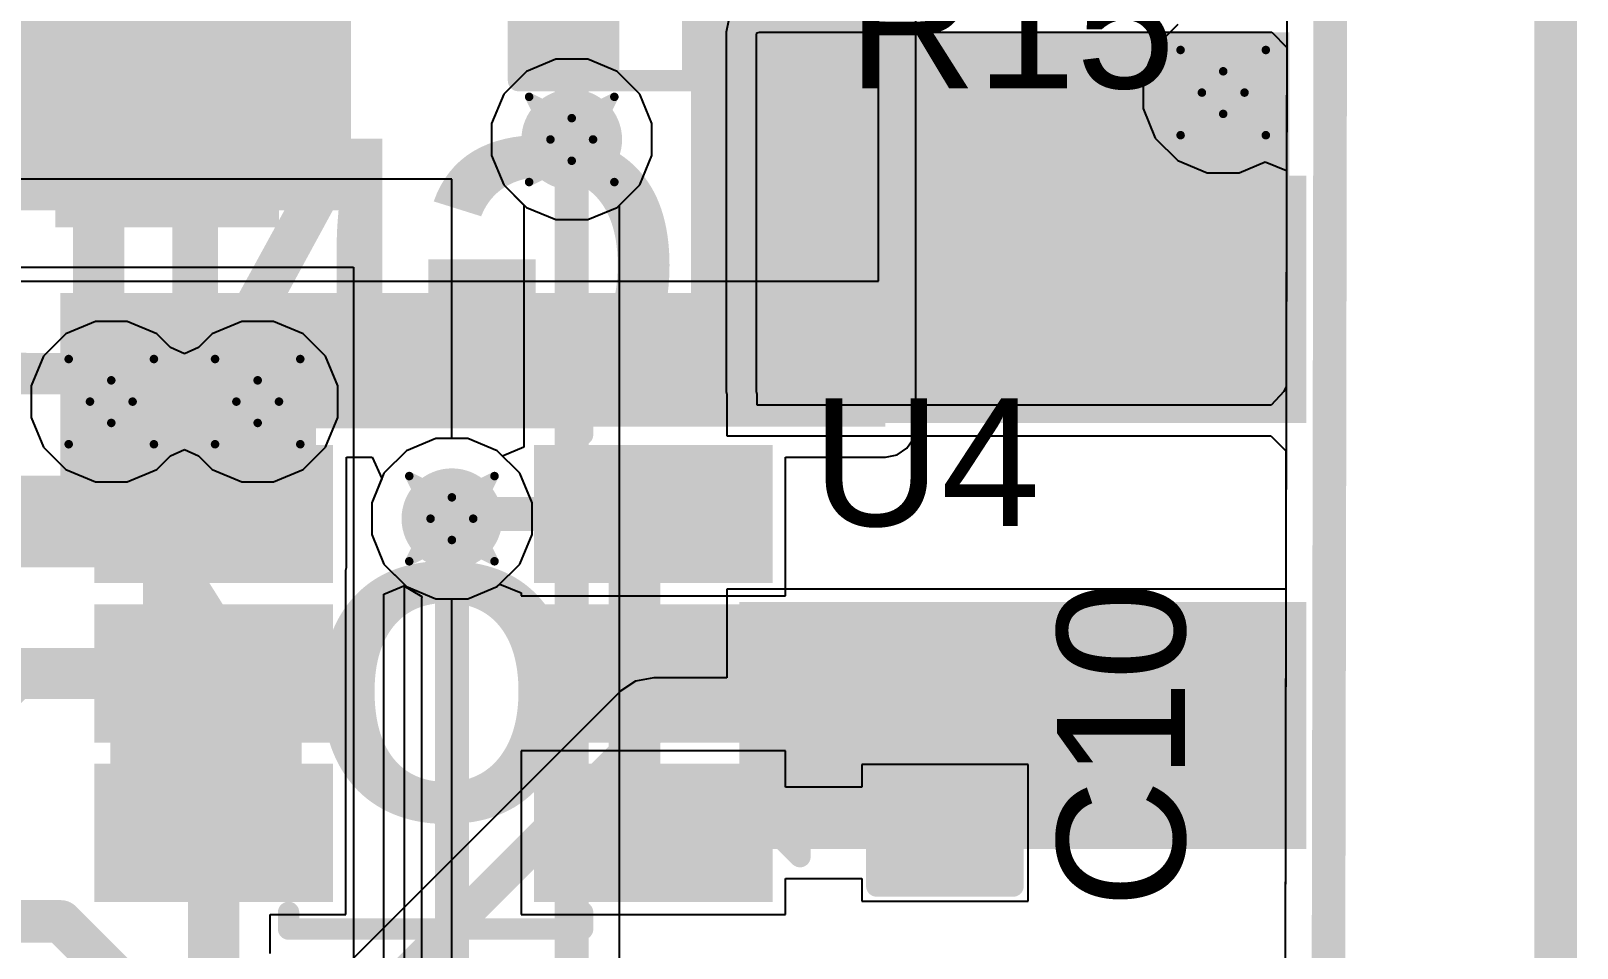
# Model space of a CAD drawing. Header units: inches. Extents: x -3 to 289, y -11 to 89.
# Drawn here: x 117.33 to 126.54, y 28.31 to 33.78 of the extents above; entities that cross this region are included whole.
import ezdxf

# ---------------------------------------------------------------- set-up
doc = ezdxf.new("R2010")
doc.units = ezdxf.units.IN
for name, color, linetype in [('Board Cutout', 216, 'Continuous'), ('Bottom Layer', 5, 'Continuous'), ('Bottom Overlay', 54, 'Continuous'), ('Bottom Paste', 16, 'Continuous'), ('Bottom Solder', 6, 'Continuous'), ('Dimension', 6, 'Continuous'), ('Drill Drawing', 1, 'Continuous'), ('Layer 1', 16, 'Continuous'), ('Layer 2', 76, 'Continuous'), ('Top Layer', 1, 'Continuous'), ('Top Overlay', 2, 'Continuous'), ('Top Paste', 8, 'Continuous'), ('Top Solder', 216, 'Continuous'), ('Via Holes', 16, 'Continuous')]:
    doc.layers.add(name, color=color, linetype=linetype)
doc.styles.add('Arial', font='', dxfattribs={"height": 0.2})
doc.styles.add('Arial_Bold', font='', dxfattribs={"height": 0.2})
doc.styles.get('Arial').set_extended_font_data('Arial')
doc.styles.get('Arial_Bold').set_extended_font_data('Arial', bold=True)

# ---------------------------------------------------------------- blocks, each defined once
blk = doc.blocks.new('SOT_23_6_5')
at = {"layer": 'Top Layer'}
for points in [[(-1.92, 1.26), (-0.7, 1.26), (-0.7, 0.64), (-1.92, 0.64)], [(0.7, 1.26), (1.92, 1.26), (1.92, 0.64), (0.7, 0.64)], [(-1.92, 0.31), (-0.7, 0.31), (-0.7, -0.31), (-1.92, -0.31)], [(0.7, 0.31), (1.92, 0.31), (1.92, -0.31), (0.7, -0.31)], [(-1.92, -0.64), (-0.7, -0.64), (-0.7, -1.26), (-1.92, -1.26)], [(0.7, -0.64), (1.92, -0.64), (1.92, -1.26), (0.7, -1.26)]]:
    blk.add_hatch(color=1, dxfattribs=at).paths.add_polyline_path(points)
at = {"layer": 'Top Paste'}
for points in [[(-1.92, 1.26), (-0.7, 1.26), (-0.7, 0.64), (-1.92, 0.64)], [(0.7, 1.26), (1.92, 1.26), (1.92, 0.64), (0.7, 0.64)], [(-1.92, 0.31), (-0.7, 0.31), (-0.7, -0.31), (-1.92, -0.31)], [(0.7, 0.31), (1.92, 0.31), (1.92, -0.31), (0.7, -0.31)], [(-1.92, -0.64), (-0.7, -0.64), (-0.7, -1.26), (-1.92, -1.26)], [(0.7, -0.64), (1.92, -0.64), (1.92, -1.26), (0.7, -1.26)]]:
    blk.add_hatch(color=8, dxfattribs=at).paths.add_polyline_path(points)
at = {"layer": 'Top Solder'}
for points in [[(-2.0216, 1.3616), (-0.5984, 1.3616), (-0.5984, 0.5384), (-2.0216, 0.5384)], [(0.5984, 1.3616), (2.0216, 1.3616), (2.0216, 0.5384), (0.5984, 0.5384)], [(-2.0216, 0.4116), (-0.5984, 0.4116), (-0.5984, -0.4116), (-2.0216, -0.4116)], [(0.5984, 0.4116), (2.0216, 0.4116), (2.0216, -0.4116), (0.5984, -0.4116)], [(-2.0216, -0.5384), (-0.5984, -0.5384), (-0.5984, -1.3616), (-2.0216, -1.3616)], [(0.5984, -0.5384), (2.0216, -0.5384), (2.0216, -1.3616), (0.5984, -1.3616)]]:
    blk.add_hatch(color=216, dxfattribs=at).paths.add_polyline_path(points)
at = {"layer": 'Top Overlay'}
for points in [[(0.8636, 1.524, 0.127, 0.127, 0), (-0.889, 1.524, 0.127, 0.127, 0)], [(-0.889, 1.524, 0.127, 0.127, 0), (-0.889, 1.424, 0.127, 0.127, 0)], [(0.8636, 1.524, 0.127, 0.127, 0), (0.8636, 1.424, 0.127, 0.127, 0)], [(-2.0574, 0.9652, 0.127, 0.127, 0), (-2.1844, 1.0922, 0.127, 0.127, 0)], [(-2.1844, 1.0922, 0.127, 0.127, 0), (-2.1844, 0.8382, 0.127, 0.127, 0)], [(-2.0574, 0.9652, 0.127, 0.127, 0), (-2.1844, 0.8382, 0.127, 0.127, 0)], [(-0.889, -1.424, 0.127, 0.127, 0), (-0.889, -1.524, 0.127, 0.127, 0)], [(0.8636, -1.424, 0.127, 0.127, 0), (0.8636, -1.524, 0.127, 0.127, 0)], [(0.8636, -1.524, 0.127, 0.127, 0), (-0.889, -1.524, 0.127, 0.127, 0)]]:
    blk.add_lwpolyline(points, format="xyseb", dxfattribs=at)
for points in [[(-0.9207, 1.524, 0.0635, 0.0635, 1), (-0.8572, 1.524, 0.0635, 0.0635, 1)], [(-0.9207, 1.524, 0.0635, 0.0635, 1), (-0.8572, 1.524, 0.0635, 0.0635, 1)], [(0.8318, 1.524, 0.0635, 0.0635, 1), (0.8953, 1.524, 0.0635, 0.0635, 1)], [(0.8318, 1.524, 0.0635, 0.0635, 1), (0.8953, 1.524, 0.0635, 0.0635, 1)], [(-0.9207, 1.424, 0.0635, 0.0635, 1), (-0.8572, 1.424, 0.0635, 0.0635, 1)], [(0.8318, 1.424, 0.0635, 0.0635, 1), (0.8953, 1.424, 0.0635, 0.0635, 1)], [(-2.2161, 1.0922, 0.0635, 0.0635, 1), (-2.1526, 1.0922, 0.0635, 0.0635, 1)], [(-2.2161, 1.0922, 0.0635, 0.0635, 1), (-2.1526, 1.0922, 0.0635, 0.0635, 1)], [(-2.0892, 0.9652, 0.0635, 0.0635, 1), (-2.0257, 0.9652, 0.0635, 0.0635, 1)], [(-2.0892, 0.9652, 0.0635, 0.0635, 1), (-2.0257, 0.9652, 0.0635, 0.0635, 1)], [(-2.2161, 0.8382, 0.0635, 0.0635, 1), (-2.1526, 0.8382, 0.0635, 0.0635, 1)], [(-2.2161, 0.8382, 0.0635, 0.0635, 1), (-2.1526, 0.8382, 0.0635, 0.0635, 1)], [(-0.9207, -1.424, 0.0635, 0.0635, 1), (-0.8572, -1.424, 0.0635, 0.0635, 1)], [(0.8318, -1.424, 0.0635, 0.0635, 1), (0.8953, -1.424, 0.0635, 0.0635, 1)], [(-0.9207, -1.524, 0.0635, 0.0635, 1), (-0.8572, -1.524, 0.0635, 0.0635, 1)], [(-0.9207, -1.524, 0.0635, 0.0635, 1), (-0.8572, -1.524, 0.0635, 0.0635, 1)], [(0.8318, -1.524, 0.0635, 0.0635, 1), (0.8953, -1.524, 0.0635, 0.0635, 1)], [(0.8318, -1.524, 0.0635, 0.0635, 1), (0.8953, -1.524, 0.0635, 0.0635, 1)]]:
    blk.add_lwpolyline(points, format="xyseb", close=True, dxfattribs=at)
blk = doc.blocks.new('C___0402_7')
at = {"layer": 'Top Layer'}
for points in [[(-0.6985, -0.3175), (-0.6985, 0.3175), (-0.2413, 0.3175), (-0.2413, -0.3175)], [(0.2413, -0.3175), (0.2413, 0.3175), (0.6985, 0.3175), (0.6985, -0.3175)]]:
    blk.add_hatch(color=1, dxfattribs=at).paths.add_polyline_path(points)
at = {"layer": 'Top Paste'}
for points in [[(-0.6985, -0.3175), (-0.6985, 0.3175), (-0.2413, 0.3175), (-0.2413, -0.3175)], [(0.2413, -0.3175), (0.2413, 0.3175), (0.6985, 0.3175), (0.6985, -0.3175)]]:
    blk.add_hatch(color=8, dxfattribs=at).paths.add_polyline_path(points)
at = {"layer": 'Top Solder'}
for points in [[(-0.7585, -0.3775), (-0.7585, 0.3775), (-0.1813, 0.3775), (-0.1813, -0.3775)], [(0.1813, -0.3775), (0.1813, 0.3775), (0.7585, 0.3775), (0.7585, -0.3775)]]:
    blk.add_hatch(color=216, dxfattribs=at).paths.add_polyline_path(points)
at = {"layer": 'Top Overlay'}
for points in [[(-0.7874, -0.4064, 0.127, 0.127, 0), (-0.7874, 0.4064, 0.127, 0.127, 0)], [(-0.2794, 0.4064, 0.127, 0.127, 0), (-0.7874, 0.4064, 0.127, 0.127, 0)], [(0.7874, 0.4064, 0.127, 0.127, 0), (0.2794, 0.4064, 0.127, 0.127, 0)], [(0.7874, -0.4064, 0.127, 0.127, 0), (0.7874, 0.4064, 0.127, 0.127, 0)], [(-0.2794, -0.4064, 0.127, 0.127, 0), (-0.7874, -0.4064, 0.127, 0.127, 0)], [(0.7874, -0.4064, 0.127, 0.127, 0), (0.2794, -0.4064, 0.127, 0.127, 0)]]:
    blk.add_lwpolyline(points, format="xyseb", dxfattribs=at)
for points in [[(-0.8191, 0.4064, 0.0635, 0.0635, 1), (-0.7556, 0.4064, 0.0635, 0.0635, 1)], [(-0.8191, 0.4064, 0.0635, 0.0635, 1), (-0.7556, 0.4064, 0.0635, 0.0635, 1)], [(-0.3111, 0.4064, 0.0635, 0.0635, 1), (-0.2477, 0.4064, 0.0635, 0.0635, 1)], [(0.2477, 0.4064, 0.0635, 0.0635, 1), (0.3111, 0.4064, 0.0635, 0.0635, 1)], [(0.7556, 0.4064, 0.0635, 0.0635, 1), (0.8191, 0.4064, 0.0635, 0.0635, 1)], [(0.7556, 0.4064, 0.0635, 0.0635, 1), (0.8191, 0.4064, 0.0635, 0.0635, 1)], [(-0.8191, -0.4064, 0.0635, 0.0635, 1), (-0.7556, -0.4064, 0.0635, 0.0635, 1)], [(-0.8191, -0.4064, 0.0635, 0.0635, 1), (-0.7556, -0.4064, 0.0635, 0.0635, 1)], [(-0.3111, -0.4064, 0.0635, 0.0635, 1), (-0.2477, -0.4064, 0.0635, 0.0635, 1)], [(0.2477, -0.4064, 0.0635, 0.0635, 1), (0.3111, -0.4064, 0.0635, 0.0635, 1)], [(0.7556, -0.4064, 0.0635, 0.0635, 1), (0.8191, -0.4064, 0.0635, 0.0635, 1)], [(0.7556, -0.4064, 0.0635, 0.0635, 1), (0.8191, -0.4064, 0.0635, 0.0635, 1)]]:
    blk.add_lwpolyline(points, format="xyseb", close=True, dxfattribs=at)
blk = doc.blocks.new('R___0402_53')
at = {"layer": 'Top Layer'}
for points in [[(-0.6985, -0.3175), (-0.6985, 0.3175), (-0.2413, 0.3175), (-0.2413, -0.3175)], [(0.2413, -0.3175), (0.2413, 0.3175), (0.6985, 0.3175), (0.6985, -0.3175)]]:
    blk.add_hatch(color=1, dxfattribs=at).paths.add_polyline_path(points)
at = {"layer": 'Top Paste'}
for points in [[(-0.6985, -0.3175), (-0.6985, 0.3175), (-0.2413, 0.3175), (-0.2413, -0.3175)], [(0.2413, -0.3175), (0.2413, 0.3175), (0.6985, 0.3175), (0.6985, -0.3175)]]:
    blk.add_hatch(color=8, dxfattribs=at).paths.add_polyline_path(points)
at = {"layer": 'Top Solder'}
for points in [[(-0.7535, -0.3725), (-0.7535, 0.3725), (-0.1863, 0.3725), (-0.1863, -0.3725)], [(0.1863, -0.3725), (0.1863, 0.3725), (0.7535, 0.3725), (0.7535, -0.3725)]]:
    blk.add_hatch(color=216, dxfattribs=at).paths.add_polyline_path(points)
at = {"layer": 'Top Overlay'}
for points in [[(0.7874, 0.4064, 0.127, 0.127, 0), (-0.7874, 0.4064, 0.127, 0.127, 0)], [(-0.7874, 0.4064, 0.127, 0.127, 0), (-0.7874, -0.4064, 0.127, 0.127, 0)], [(0.7874, 0.4064, 0.127, 0.127, 0), (0.7874, -0.4064, 0.127, 0.127, 0)], [(0.7874, -0.4064, 0.127, 0.127, 0), (-0.7874, -0.4064, 0.127, 0.127, 0)], [(0.8128, -0.4318, 0.00323, 0.00323, 0), (-0.8128, -0.4318, 0.00323, 0.00323, 0)]]:
    blk.add_lwpolyline(points, format="xyseb", dxfattribs=at)
for points in [[(-0.8191, 0.4064, 0.0635, 0.0635, 1), (-0.7556, 0.4064, 0.0635, 0.0635, 1)], [(-0.8191, 0.4064, 0.0635, 0.0635, 1), (-0.7556, 0.4064, 0.0635, 0.0635, 1)], [(0.7556, 0.4064, 0.0635, 0.0635, 1), (0.8191, 0.4064, 0.0635, 0.0635, 1)], [(0.7556, 0.4064, 0.0635, 0.0635, 1), (0.8191, 0.4064, 0.0635, 0.0635, 1)], [(-0.8191, -0.4064, 0.0635, 0.0635, 1), (-0.7556, -0.4064, 0.0635, 0.0635, 1)], [(-0.8191, -0.4064, 0.0635, 0.0635, 1), (-0.7556, -0.4064, 0.0635, 0.0635, 1)], [(0.7556, -0.4064, 0.0635, 0.0635, 1), (0.8191, -0.4064, 0.0635, 0.0635, 1)], [(0.7556, -0.4064, 0.0635, 0.0635, 1), (0.8191, -0.4064, 0.0635, 0.0635, 1)], [(-0.8136, -0.4318, 0.00161, 0.00161, 1), (-0.812, -0.4318, 0.00161, 0.00161, 1)], [(0.812, -0.4318, 0.00161, 0.00161, 1), (0.8136, -0.4318, 0.00161, 0.00161, 1)]]:
    blk.add_lwpolyline(points, format="xyseb", close=True, dxfattribs=at)
blk = doc.blocks.new('TSM_106_X_SH_BOARDEDGE_B_88')
at = {"layer": 'Bottom Layer'}
for points in [[(-4.445, 1.5875), (-3.175, 1.5875), (-3.175, -1.5875), (-4.445, -1.5875)], [(-1.905, 1.5875), (-0.635, 1.5875), (-0.635, -1.5875), (-1.905, -1.5875)]]:
    blk.add_hatch(color=5, dxfattribs=at).paths.add_polyline_path(points)
at = {"layer": 'Bottom Paste'}
for points in [[(-4.445, 1.5875), (-3.175, 1.5875), (-3.175, -1.5875), (-4.445, -1.5875)], [(-1.905, 1.5875), (-0.635, 1.5875), (-0.635, -1.5875), (-1.905, -1.5875)]]:
    blk.add_hatch(color=16, dxfattribs=at).paths.add_polyline_path(points)
at = {"layer": 'Bottom Solder'}
for points in [[(-4.5466, 1.6891), (-3.0734, 1.6891), (-3.0734, -1.6891), (-4.5466, -1.6891)], [(-2.0066, 1.6891), (-0.5334, 1.6891), (-0.5334, -1.6891), (-2.0066, -1.6891)]]:
    blk.add_hatch(color=6, dxfattribs=at).paths.add_polyline_path(points)
blk = doc.blocks.new('C____A_144')
at = {"layer": 'Top Layer'}
for points in [[(-1.91, 0.565), (-0.49, 0.565), (-0.49, -0.565), (-1.91, -0.565)], [(0.49, 0.565), (1.91, 0.565), (1.91, -0.565), (0.49, -0.565)]]:
    blk.add_hatch(color=1, dxfattribs=at).paths.add_polyline_path(points)
at = {"layer": 'Top Paste'}
for points in [[(-1.91, 0.565), (-0.49, 0.565), (-0.49, -0.565), (-1.91, -0.565)], [(0.49, 0.565), (1.91, 0.565), (1.91, -0.565), (0.49, -0.565)]]:
    blk.add_hatch(color=8, dxfattribs=at).paths.add_polyline_path(points)
at = {"layer": 'Top Solder'}
for points in [[(-2.0116, 0.6666), (-0.3884, 0.6666), (-0.3884, -0.6666), (-2.0116, -0.6666)], [(0.3884, 0.6666), (2.0116, 0.6666), (2.0116, -0.6666), (0.3884, -0.6666)]]:
    blk.add_hatch(color=216, dxfattribs=at).paths.add_polyline_path(points)
at = {"layer": 'Top Overlay'}
for points in [[(1.6256, 0.9652, 0.127, 0.127, 0), (-1.6256, 0.9652, 0.127, 0.127, 0)], [(-1.6256, 0.762, 0.127, 0.127, 0), (-1.6256, 0.9652, 0.127, 0.127, 0)], [(1.6256, 0.7112, 0.127, 0.127, 0), (1.6256, 0.9652, 0.127, 0.127, 0)], [(-2.4192, -0.2746, 0.2, 0.2, 0), (-2.4192, 0.3254, 0.2, 0.2, 0)], [(-2.1192, 0.0254, 0.2, 0.2, 0), (-2.7192, 0.0254, 0.2, 0.2, 0)], [(-1.6256, -0.9652, 0.127, 0.127, 0), (-1.6256, -0.762, 0.127, 0.127, 0)], [(1.6256, -0.9652, 0.127, 0.127, 0), (1.6256, -0.7112, 0.127, 0.127, 0)], [(1.6256, -0.9652, 0.127, 0.127, 0), (-1.6256, -0.9652, 0.127, 0.127, 0)]]:
    blk.add_lwpolyline(points, format="xyseb", dxfattribs=at)
for points in [[(-1.6574, 0.9652, 0.0635, 0.0635, 1), (-1.5938, 0.9652, 0.0635, 0.0635, 1)], [(-1.6574, 0.9652, 0.0635, 0.0635, 1), (-1.5938, 0.9652, 0.0635, 0.0635, 1)], [(1.5938, 0.9652, 0.0635, 0.0635, 1), (1.6574, 0.9652, 0.0635, 0.0635, 1)], [(1.5938, 0.9652, 0.0635, 0.0635, 1), (1.6574, 0.9652, 0.0635, 0.0635, 1)], [(-1.6574, 0.762, 0.0635, 0.0635, 1), (-1.5938, 0.762, 0.0635, 0.0635, 1)], [(1.5938, 0.7112, 0.0635, 0.0635, 1), (1.6574, 0.7112, 0.0635, 0.0635, 1)], [(-2.4692, 0.3254, 0.1, 0.1, 1), (-2.3692, 0.3254, 0.1, 0.1, 1)], [(-2.7692, 0.0254, 0.1, 0.1, 1), (-2.6692, 0.0254, 0.1, 0.1, 1)], [(-2.1692, 0.0254, 0.1, 0.1, 1), (-2.0692, 0.0254, 0.1, 0.1, 1)], [(-2.4692, -0.2746, 0.1, 0.1, 1), (-2.3692, -0.2746, 0.1, 0.1, 1)], [(-1.6574, -0.762, 0.0635, 0.0635, 1), (-1.5938, -0.762, 0.0635, 0.0635, 1)], [(1.5938, -0.7112, 0.0635, 0.0635, 1), (1.6574, -0.7112, 0.0635, 0.0635, 1)], [(-1.6574, -0.9652, 0.0635, 0.0635, 1), (-1.5938, -0.9652, 0.0635, 0.0635, 1)], [(-1.6574, -0.9652, 0.0635, 0.0635, 1), (-1.5938, -0.9652, 0.0635, 0.0635, 1)], [(1.5938, -0.9652, 0.0635, 0.0635, 1), (1.6574, -0.9652, 0.0635, 0.0635, 1)], [(1.5938, -0.9652, 0.0635, 0.0635, 1), (1.6574, -0.9652, 0.0635, 0.0635, 1)]]:
    blk.add_lwpolyline(points, format="xyseb", close=True, dxfattribs=at)

msp = doc.modelspace()

# ---------------------------------------------------------------- hatches: boundary and pattern name
at = {"layer": 'Bottom Layer'}
msp.add_hatch(color=5, dxfattribs=at).paths.add_polyline_path([(121.65, 31.6268), (124.825, 31.6268), (124.825, 33.7681), (121.65, 33.7681)])
h = msp.add_hatch(color=5, dxfattribs=at)
edge = h.paths.add_edge_path()
edge.add_arc((124.4313, 33.4088), 0.3, 0, 360)
h = msp.add_hatch(color=5, dxfattribs=at)
edge = h.paths.add_edge_path()
edge.add_arc((120.5489, 33.1294), 0.3, 0, 360)
h = msp.add_hatch(color=5, dxfattribs=at)
edge = h.paths.add_edge_path()
edge.add_arc((117.8049, 31.5665), 0.3, 0, 360)
h = msp.add_hatch(color=5, dxfattribs=at)
edge = h.paths.add_edge_path()
edge.add_arc((118.6772, 31.5665), 0.3, 0, 360)
h = msp.add_hatch(color=5, dxfattribs=at)
edge = h.paths.add_edge_path()
edge.add_arc((119.8346, 30.8688), 0.3, 0, 360)
at = {"layer": 'Layer 1'}
h = msp.add_hatch(color=16, dxfattribs=at)
edge = h.paths.add_edge_path()
edge.add_arc((124.4313, 33.4088), 0.3, 0, 360)
h = msp.add_hatch(color=16, dxfattribs=at)
edge = h.paths.add_edge_path()
edge.add_arc((120.5489, 33.1294), 0.3, 0, 360)
h = msp.add_hatch(color=16, dxfattribs=at)
edge = h.paths.add_edge_path()
edge.add_arc((117.8049, 31.5665), 0.3, 0, 360)
h = msp.add_hatch(color=16, dxfattribs=at)
edge = h.paths.add_edge_path()
edge.add_arc((118.6772, 31.5665), 0.3, 0, 360)
h = msp.add_hatch(color=16, dxfattribs=at)
edge = h.paths.add_edge_path()
edge.add_arc((119.8346, 30.8688), 0.3, 0, 360)
at = {"layer": 'Layer 2'}
h = msp.add_hatch(color=76, dxfattribs=at)
edge = h.paths.add_edge_path()
edge.add_arc((124.4313, 33.4088), 0.3, 0, 360)
h = msp.add_hatch(color=76, dxfattribs=at)
edge = h.paths.add_edge_path()
edge.add_arc((120.5489, 33.1294), 0.3, 0, 360)
h = msp.add_hatch(color=76, dxfattribs=at)
edge = h.paths.add_edge_path()
edge.add_arc((117.8049, 31.5665), 0.3, 0, 360)
h = msp.add_hatch(color=76, dxfattribs=at)
edge = h.paths.add_edge_path()
edge.add_arc((118.6772, 31.5665), 0.3, 0, 360)
h = msp.add_hatch(color=76, dxfattribs=at)
edge = h.paths.add_edge_path()
edge.add_arc((119.8346, 30.8688), 0.3, 0, 360)
at = {"layer": 'Top Layer'}
for points in [[(121.2601, 31.5665), (122.4181, 31.5665), (122.4181, 35.239), (121.2601, 35.239)], [(117.2184, 32.7076), (119.2342, 32.7076), (119.2342, 34.8425), (117.2184, 34.8425)], [(117.5012, 31.4168), (122.4181, 31.4168), (122.4181, 32.215), (117.5012, 32.215)], [(117.5012, 30.5786), (119.0249, 30.5786), (119.0249, 32.215), (117.5012, 32.215)], [(116.5372, 30.5786), (119.0249, 30.5786), (119.0249, 31.1247), (116.5372, 31.1247)]]:
    msp.add_hatch(color=1, dxfattribs=at).paths.add_polyline_path(points)
h = msp.add_hatch(color=1, dxfattribs=at)
edge = h.paths.add_edge_path()
edge.add_arc((124.4313, 33.4088), 0.3, 0, 360)
h = msp.add_hatch(color=1, dxfattribs=at)
edge = h.paths.add_edge_path()
edge.add_arc((120.5489, 33.1294), 0.3, 0, 360)
h = msp.add_hatch(color=1, dxfattribs=at)
edge = h.paths.add_edge_path()
edge.add_arc((117.8049, 31.5665), 0.3, 0, 360)
h = msp.add_hatch(color=1, dxfattribs=at)
edge = h.paths.add_edge_path()
edge.add_arc((118.6772, 31.5665), 0.3, 0, 360)
h = msp.add_hatch(color=1, dxfattribs=at)
edge = h.paths.add_edge_path()
edge.add_arc((119.8346, 30.8688), 0.3, 0, 360)
at = {"layer": 'Via Holes'}
h = msp.add_hatch(color=7, dxfattribs=at)
edge = h.paths.add_edge_path()
edge.add_arc((124.4313, 33.4088), 0.15, 0, 360)
h = msp.add_hatch(color=7, dxfattribs=at)
edge = h.paths.add_edge_path()
edge.add_arc((120.5489, 33.1294), 0.15, 0, 360)
h = msp.add_hatch(color=7, dxfattribs=at)
edge = h.paths.add_edge_path()
edge.add_arc((117.8049, 31.5665), 0.15, 0, 360)
h = msp.add_hatch(color=7, dxfattribs=at)
edge = h.paths.add_edge_path()
edge.add_arc((118.6772, 31.5665), 0.15, 0, 360)
h = msp.add_hatch(color=7, dxfattribs=at)
edge = h.paths.add_edge_path()
edge.add_arc((119.8346, 30.8688), 0.15, 0, 360)

# ---------------------------------------------------------------- linework, layer by layer
at = {"layer": 'Board Cutout'}
msp.add_lwpolyline([(124.9981, -5.5301, 0.2, 0.2, 0), (125.0776, 38.5698, 0.2, 0.2, 0)], format="xyseb", dxfattribs=at)
at = {"layer": 'Bottom Layer'}
for p, q in [((121.4825, 33.8375), (121.4687, 33.7681)), ((121.4687, 33.7681), (121.4687, 31.6268)), ((121.65, 33.7502), (121.6529, 33.7651)), ((121.65, 31.6268), (121.65, 33.7502)), ((121.6529, 33.7651), (121.6678, 33.7681)), ((121.6678, 33.7681), (124.7201, 33.7681)), ((124.7201, 33.7681), (124.8098, 33.6782)), ((124.8098, 33.6782), (124.8062, 31.6561)), ((120.4539, 33.6072), (120.2783, 33.5344)), ((120.644, 33.6072), (120.4539, 33.6072)), ((120.8196, 33.5344), (120.644, 33.6072)), ((120.2783, 33.5344), (120.1439, 33.4)), ((120.954, 33.4), (120.8196, 33.5344)), ((120.1439, 33.4), (120.0711, 33.2244)), ((121.0267, 33.2244), (120.954, 33.4)), ((120.0711, 33.2244), (120.0711, 33.0343)), ((121.0267, 33.0343), (121.0267, 33.2244)), ((120.0711, 33.0343), (120.1439, 32.8587)), ((120.954, 32.8587), (121.0267, 33.0343)), ((120.1439, 32.8587), (120.2783, 32.7243)), ((120.8196, 32.7243), (120.954, 32.8587)), ((120.2783, 32.7243), (120.4539, 32.6516)), ((120.644, 32.6516), (120.8196, 32.7243)), ((120.4539, 32.6516), (120.644, 32.6516)), ((117.7099, 32.0443), (117.5343, 31.9716)), ((117.9, 32.0443), (117.7099, 32.0443)), ((118.0756, 31.9716), (117.9, 32.0443)), ((118.5821, 32.0443), (118.4065, 31.9716)), ((118.7722, 32.0443), (118.5821, 32.0443)), ((118.9478, 31.9716), (118.7722, 32.0443)), ((117.5343, 31.9716), (117.3999, 31.8372)), ((118.1581, 31.8891), (118.0756, 31.9716)), ((118.241, 31.8513), (118.1581, 31.8891)), ((118.324, 31.8891), (118.241, 31.8513)), ((118.4065, 31.9716), (118.324, 31.8891)), ((119.0822, 31.8372), (118.9478, 31.9716)), ((117.3999, 31.8372), (117.3271, 31.6616)), ((119.155, 31.6616), (119.0822, 31.8372)), ((117.3271, 31.6616), (117.3271, 31.4715)), ((119.155, 31.4715), (119.155, 31.6616)), ((121.4687, 31.6268), (121.4722, 31.6093)), ((121.4722, 31.6093), (121.4722, 31.3633)), ((121.6535, 31.6093), (121.65, 31.6268)), ((121.6535, 31.5446), (121.6535, 31.6093)), ((124.7924, 31.6268), (124.7167, 31.5455)), ((124.8062, 31.6561), (124.7924, 31.6268)), ((124.7157, 31.5446), (121.6535, 31.5446)), ((124.7167, 31.5455), (124.7157, 31.5446)), ((117.3271, 31.4715), (117.3999, 31.2959)), ((119.0822, 31.2959), (119.155, 31.4715)), ((119.7395, 31.3466), (119.5639, 31.2738)), ((119.9296, 31.3466), (119.7395, 31.3466)), ((120.1052, 31.2738), (119.9296, 31.3466)), ((121.4722, 31.3633), (124.7158, 31.3633)), ((124.7158, 31.3633), (124.8055, 31.2734)), ((117.3999, 31.2959), (117.5343, 31.1615)), ((118.0756, 31.1615), (118.1581, 31.244)), ((118.1581, 31.244), (118.2411, 31.2817)), ((118.2411, 31.2817), (118.324, 31.244)), ((118.324, 31.244), (118.4065, 31.1615)), ((118.9478, 31.1615), (119.0822, 31.2959)), ((119.5639, 31.2738), (119.4295, 31.1394)), ((120.2396, 31.1394), (120.1052, 31.2738)), ((124.8055, 31.2734), (124.804, 30.4489)), ((117.5343, 31.1615), (117.7099, 31.0887)), ((117.9, 31.0887), (118.0756, 31.1615)), ((118.4065, 31.1615), (118.5821, 31.0887)), ((118.7722, 31.0887), (118.9478, 31.1615)), ((117.7099, 31.0887), (117.9, 31.0887)), ((118.5821, 31.0887), (118.7722, 31.0887)), ((119.4295, 31.1394), (119.3568, 30.9638)), ((120.3124, 30.9638), (120.2396, 31.1394)), ((119.3568, 30.9638), (119.3568, 30.7737)), ((120.3124, 30.7737), (120.3124, 30.9638)), ((119.3568, 30.7737), (119.4295, 30.5981)), ((120.2396, 30.5981), (120.3124, 30.7737)), ((119.4295, 30.5981), (119.5639, 30.4637)), ((120.1052, 30.4637), (120.2396, 30.5981)), ((119.5639, 30.4637), (119.7395, 30.391)), ((119.9296, 30.391), (120.1052, 30.4637)), ((124.804, 30.4489), (121.4722, 30.4489)), ((121.4722, 30.4489), (121.4722, 29.921)), ((119.7395, 30.391), (119.9296, 30.391)), ((120.9287, 29.8993), (120.8363, 29.8376)), ((121.0377, 29.921), (120.9287, 29.8993)), ((121.4722, 29.921), (121.0377, 29.921)), ((120.8363, 29.8375), (117.4182, 26.4195)), ((120.8363, 29.8376), (120.8363, 29.8375))]:
    msp.add_line(p, q, dxfattribs=at)
for points in [[(122.0824, 32.1761, 0.508, 0.508, 0), (123.2375, 32.1761, 0.508, 0.508, 0)], [(117.5362, 26.1346, 0.2032, 0.2032, 0), (121.0377, 29.6361, 0.2032, 0.2032, 0)], [(121.0377, 29.6361, 0.2032, 0.2032, 0), (123.2375, 29.6361, 0.2032, 0.2032, 0)]]:
    msp.add_lwpolyline(points, format="xyseb", dxfattribs=at)
for points in [[(121.9554, 32.1761, 0.254, 0.254, 1), (122.2094, 32.1761, 0.254, 0.254, 1)], [(123.1105, 32.1761, 0.254, 0.254, 1), (123.3645, 32.1761, 0.254, 0.254, 1)], [(120.9869, 29.6361, 0.1016, 0.1016, 1), (121.0885, 29.6361, 0.1016, 0.1016, 1)], [(120.9869, 29.6361, 0.1016, 0.1016, 1), (121.0885, 29.6361, 0.1016, 0.1016, 1)], [(123.1867, 29.6361, 0.1016, 0.1016, 1), (123.2883, 29.6361, 0.1016, 0.1016, 1)]]:
    msp.add_lwpolyline(points, format="xyseb", close=True, dxfattribs=at)
at = {"layer": 'Dimension'}
msp.add_lwpolyline([(126.4132, 21.2174, 0.254, 0.254, 0), (126.4132, 40.5198, 0.254, 0.254, 0)], format="xyseb", dxfattribs=at)
at = {"layer": 'Drill Drawing'}
for points in [[(124.1773, 33.6628, 0.0508, 0.0508, 0), (124.4313, 33.5358, 0.0508, 0.0508, 0)], [(124.1773, 33.6628, 0.0508, 0.0508, 0), (124.3043, 33.4088, 0.0508, 0.0508, 0)], [(124.4313, 33.5358, 0.0508, 0.0508, 0), (124.6853, 33.6628, 0.0508, 0.0508, 0)], [(124.5583, 33.4088, 0.0508, 0.0508, 0), (124.6853, 33.6628, 0.0508, 0.0508, 0)], [(120.2949, 33.3834, 0.0508, 0.0508, 0), (120.5489, 33.2564, 0.0508, 0.0508, 0)], [(120.2949, 33.3834, 0.0508, 0.0508, 0), (120.4219, 33.1294, 0.0508, 0.0508, 0)], [(120.5489, 33.2564, 0.0508, 0.0508, 0), (120.8029, 33.3834, 0.0508, 0.0508, 0)], [(120.6759, 33.1294, 0.0508, 0.0508, 0), (120.8029, 33.3834, 0.0508, 0.0508, 0)], [(124.1773, 33.1548, 0.0508, 0.0508, 0), (124.3043, 33.4088, 0.0508, 0.0508, 0)], [(124.5583, 33.4088, 0.0508, 0.0508, 0), (124.6853, 33.1548, 0.0508, 0.0508, 0)], [(124.1773, 33.1548, 0.0508, 0.0508, 0), (124.4313, 33.2818, 0.0508, 0.0508, 0)], [(124.4313, 33.2818, 0.0508, 0.0508, 0), (124.6853, 33.1548, 0.0508, 0.0508, 0)], [(120.2949, 32.8754, 0.0508, 0.0508, 0), (120.4219, 33.1294, 0.0508, 0.0508, 0)], [(120.6759, 33.1294, 0.0508, 0.0508, 0), (120.8029, 32.8754, 0.0508, 0.0508, 0)], [(120.2949, 32.8754, 0.0508, 0.0508, 0), (120.5489, 33.0024, 0.0508, 0.0508, 0)], [(120.5489, 33.0024, 0.0508, 0.0508, 0), (120.8029, 32.8754, 0.0508, 0.0508, 0)], [(117.5509, 31.8205, 0.0508, 0.0508, 0), (117.8049, 31.6935, 0.0508, 0.0508, 0)], [(117.5509, 31.8205, 0.0508, 0.0508, 0), (117.6779, 31.5665, 0.0508, 0.0508, 0)], [(117.8049, 31.6935, 0.0508, 0.0508, 0), (118.0589, 31.8205, 0.0508, 0.0508, 0)], [(117.9319, 31.5665, 0.0508, 0.0508, 0), (118.0589, 31.8205, 0.0508, 0.0508, 0)], [(118.4232, 31.8205, 0.0508, 0.0508, 0), (118.6772, 31.6935, 0.0508, 0.0508, 0)], [(118.4232, 31.8205, 0.0508, 0.0508, 0), (118.5502, 31.5665, 0.0508, 0.0508, 0)], [(118.6772, 31.6935, 0.0508, 0.0508, 0), (118.9312, 31.8205, 0.0508, 0.0508, 0)], [(118.8042, 31.5665, 0.0508, 0.0508, 0), (118.9312, 31.8205, 0.0508, 0.0508, 0)], [(117.5509, 31.3125, 0.0508, 0.0508, 0), (117.6779, 31.5665, 0.0508, 0.0508, 0)], [(117.9319, 31.5665, 0.0508, 0.0508, 0), (118.0589, 31.3125, 0.0508, 0.0508, 0)], [(118.4232, 31.3125, 0.0508, 0.0508, 0), (118.5502, 31.5665, 0.0508, 0.0508, 0)], [(118.8042, 31.5665, 0.0508, 0.0508, 0), (118.9312, 31.3125, 0.0508, 0.0508, 0)], [(117.5509, 31.3125, 0.0508, 0.0508, 0), (117.8049, 31.4395, 0.0508, 0.0508, 0)], [(117.8049, 31.4395, 0.0508, 0.0508, 0), (118.0589, 31.3125, 0.0508, 0.0508, 0)], [(118.4232, 31.3125, 0.0508, 0.0508, 0), (118.6772, 31.4395, 0.0508, 0.0508, 0)], [(118.6772, 31.4395, 0.0508, 0.0508, 0), (118.9312, 31.3125, 0.0508, 0.0508, 0)], [(119.5806, 31.1228, 0.0508, 0.0508, 0), (119.8346, 30.9958, 0.0508, 0.0508, 0)], [(119.5806, 31.1228, 0.0508, 0.0508, 0), (119.7076, 30.8688, 0.0508, 0.0508, 0)], [(119.8346, 30.9958, 0.0508, 0.0508, 0), (120.0886, 31.1228, 0.0508, 0.0508, 0)], [(119.9616, 30.8688, 0.0508, 0.0508, 0), (120.0886, 31.1228, 0.0508, 0.0508, 0)], [(119.5806, 30.6148, 0.0508, 0.0508, 0), (119.7076, 30.8688, 0.0508, 0.0508, 0)], [(119.9616, 30.8688, 0.0508, 0.0508, 0), (120.0886, 30.6148, 0.0508, 0.0508, 0)], [(119.5806, 30.6148, 0.0508, 0.0508, 0), (119.8346, 30.7418, 0.0508, 0.0508, 0)], [(119.8346, 30.7418, 0.0508, 0.0508, 0), (120.0886, 30.6148, 0.0508, 0.0508, 0)]]:
    msp.add_lwpolyline(points, format="xyseb", dxfattribs=at)
for points in [[(124.1646, 33.6628, 0.0254, 0.0254, 1), (124.19, 33.6628, 0.0254, 0.0254, 1)], [(124.1646, 33.6628, 0.0254, 0.0254, 1), (124.19, 33.6628, 0.0254, 0.0254, 1)], [(124.6726, 33.6628, 0.0254, 0.0254, 1), (124.698, 33.6628, 0.0254, 0.0254, 1)], [(124.6726, 33.6628, 0.0254, 0.0254, 1), (124.698, 33.6628, 0.0254, 0.0254, 1)], [(124.4186, 33.5358, 0.0254, 0.0254, 1), (124.444, 33.5358, 0.0254, 0.0254, 1)], [(124.4186, 33.5358, 0.0254, 0.0254, 1), (124.444, 33.5358, 0.0254, 0.0254, 1)], [(120.2822, 33.3834, 0.0254, 0.0254, 1), (120.3076, 33.3834, 0.0254, 0.0254, 1)], [(120.2822, 33.3834, 0.0254, 0.0254, 1), (120.3076, 33.3834, 0.0254, 0.0254, 1)], [(120.7902, 33.3834, 0.0254, 0.0254, 1), (120.8156, 33.3834, 0.0254, 0.0254, 1)], [(120.7902, 33.3834, 0.0254, 0.0254, 1), (120.8156, 33.3834, 0.0254, 0.0254, 1)], [(124.2916, 33.4088, 0.0254, 0.0254, 1), (124.317, 33.4088, 0.0254, 0.0254, 1)], [(124.2916, 33.4088, 0.0254, 0.0254, 1), (124.317, 33.4088, 0.0254, 0.0254, 1)], [(124.5456, 33.4088, 0.0254, 0.0254, 1), (124.571, 33.4088, 0.0254, 0.0254, 1)], [(124.5456, 33.4088, 0.0254, 0.0254, 1), (124.571, 33.4088, 0.0254, 0.0254, 1)], [(120.5362, 33.2564, 0.0254, 0.0254, 1), (120.5616, 33.2564, 0.0254, 0.0254, 1)], [(120.5362, 33.2564, 0.0254, 0.0254, 1), (120.5616, 33.2564, 0.0254, 0.0254, 1)], [(124.4186, 33.2818, 0.0254, 0.0254, 1), (124.444, 33.2818, 0.0254, 0.0254, 1)], [(124.4186, 33.2818, 0.0254, 0.0254, 1), (124.444, 33.2818, 0.0254, 0.0254, 1)], [(124.1646, 33.1548, 0.0254, 0.0254, 1), (124.19, 33.1548, 0.0254, 0.0254, 1)], [(124.1646, 33.1548, 0.0254, 0.0254, 1), (124.19, 33.1548, 0.0254, 0.0254, 1)], [(124.6726, 33.1548, 0.0254, 0.0254, 1), (124.698, 33.1548, 0.0254, 0.0254, 1)], [(124.6726, 33.1548, 0.0254, 0.0254, 1), (124.698, 33.1548, 0.0254, 0.0254, 1)], [(120.4092, 33.1294, 0.0254, 0.0254, 1), (120.4346, 33.1294, 0.0254, 0.0254, 1)], [(120.4092, 33.1294, 0.0254, 0.0254, 1), (120.4346, 33.1294, 0.0254, 0.0254, 1)], [(120.6632, 33.1294, 0.0254, 0.0254, 1), (120.6886, 33.1294, 0.0254, 0.0254, 1)], [(120.6632, 33.1294, 0.0254, 0.0254, 1), (120.6886, 33.1294, 0.0254, 0.0254, 1)], [(120.5362, 33.0024, 0.0254, 0.0254, 1), (120.5616, 33.0024, 0.0254, 0.0254, 1)], [(120.5362, 33.0024, 0.0254, 0.0254, 1), (120.5616, 33.0024, 0.0254, 0.0254, 1)], [(120.2822, 32.8754, 0.0254, 0.0254, 1), (120.3076, 32.8754, 0.0254, 0.0254, 1)], [(120.2822, 32.8754, 0.0254, 0.0254, 1), (120.3076, 32.8754, 0.0254, 0.0254, 1)], [(120.7902, 32.8754, 0.0254, 0.0254, 1), (120.8156, 32.8754, 0.0254, 0.0254, 1)], [(120.7902, 32.8754, 0.0254, 0.0254, 1), (120.8156, 32.8754, 0.0254, 0.0254, 1)], [(117.5382, 31.8205, 0.0254, 0.0254, 1), (117.5636, 31.8205, 0.0254, 0.0254, 1)], [(117.5382, 31.8205, 0.0254, 0.0254, 1), (117.5636, 31.8205, 0.0254, 0.0254, 1)], [(118.0462, 31.8205, 0.0254, 0.0254, 1), (118.0716, 31.8205, 0.0254, 0.0254, 1)], [(118.0462, 31.8205, 0.0254, 0.0254, 1), (118.0716, 31.8205, 0.0254, 0.0254, 1)], [(118.4105, 31.8205, 0.0254, 0.0254, 1), (118.4359, 31.8205, 0.0254, 0.0254, 1)], [(118.4105, 31.8205, 0.0254, 0.0254, 1), (118.4359, 31.8205, 0.0254, 0.0254, 1)], [(118.9185, 31.8205, 0.0254, 0.0254, 1), (118.9439, 31.8205, 0.0254, 0.0254, 1)], [(118.9185, 31.8205, 0.0254, 0.0254, 1), (118.9439, 31.8205, 0.0254, 0.0254, 1)], [(117.7922, 31.6935, 0.0254, 0.0254, 1), (117.8176, 31.6935, 0.0254, 0.0254, 1)], [(117.7922, 31.6935, 0.0254, 0.0254, 1), (117.8176, 31.6935, 0.0254, 0.0254, 1)], [(118.6645, 31.6935, 0.0254, 0.0254, 1), (118.6899, 31.6935, 0.0254, 0.0254, 1)], [(118.6645, 31.6935, 0.0254, 0.0254, 1), (118.6899, 31.6935, 0.0254, 0.0254, 1)], [(117.6652, 31.5665, 0.0254, 0.0254, 1), (117.6906, 31.5665, 0.0254, 0.0254, 1)], [(117.6652, 31.5665, 0.0254, 0.0254, 1), (117.6906, 31.5665, 0.0254, 0.0254, 1)], [(117.9192, 31.5665, 0.0254, 0.0254, 1), (117.9446, 31.5665, 0.0254, 0.0254, 1)], [(117.9192, 31.5665, 0.0254, 0.0254, 1), (117.9446, 31.5665, 0.0254, 0.0254, 1)], [(118.5375, 31.5665, 0.0254, 0.0254, 1), (118.5629, 31.5665, 0.0254, 0.0254, 1)], [(118.5375, 31.5665, 0.0254, 0.0254, 1), (118.5629, 31.5665, 0.0254, 0.0254, 1)], [(118.7915, 31.5665, 0.0254, 0.0254, 1), (118.8169, 31.5665, 0.0254, 0.0254, 1)], [(118.7915, 31.5665, 0.0254, 0.0254, 1), (118.8169, 31.5665, 0.0254, 0.0254, 1)], [(117.7922, 31.4395, 0.0254, 0.0254, 1), (117.8176, 31.4395, 0.0254, 0.0254, 1)], [(117.7922, 31.4395, 0.0254, 0.0254, 1), (117.8176, 31.4395, 0.0254, 0.0254, 1)], [(118.6645, 31.4395, 0.0254, 0.0254, 1), (118.6899, 31.4395, 0.0254, 0.0254, 1)], [(118.6645, 31.4395, 0.0254, 0.0254, 1), (118.6899, 31.4395, 0.0254, 0.0254, 1)], [(117.5382, 31.3125, 0.0254, 0.0254, 1), (117.5636, 31.3125, 0.0254, 0.0254, 1)], [(117.5382, 31.3125, 0.0254, 0.0254, 1), (117.5636, 31.3125, 0.0254, 0.0254, 1)], [(118.0462, 31.3125, 0.0254, 0.0254, 1), (118.0716, 31.3125, 0.0254, 0.0254, 1)], [(118.0462, 31.3125, 0.0254, 0.0254, 1), (118.0716, 31.3125, 0.0254, 0.0254, 1)], [(118.4105, 31.3125, 0.0254, 0.0254, 1), (118.4359, 31.3125, 0.0254, 0.0254, 1)], [(118.4105, 31.3125, 0.0254, 0.0254, 1), (118.4359, 31.3125, 0.0254, 0.0254, 1)], [(118.9185, 31.3125, 0.0254, 0.0254, 1), (118.9439, 31.3125, 0.0254, 0.0254, 1)], [(118.9185, 31.3125, 0.0254, 0.0254, 1), (118.9439, 31.3125, 0.0254, 0.0254, 1)], [(119.5679, 31.1228, 0.0254, 0.0254, 1), (119.5933, 31.1228, 0.0254, 0.0254, 1)], [(119.5679, 31.1228, 0.0254, 0.0254, 1), (119.5933, 31.1228, 0.0254, 0.0254, 1)], [(120.0759, 31.1228, 0.0254, 0.0254, 1), (120.1013, 31.1228, 0.0254, 0.0254, 1)], [(120.0759, 31.1228, 0.0254, 0.0254, 1), (120.1013, 31.1228, 0.0254, 0.0254, 1)], [(119.8219, 30.9958, 0.0254, 0.0254, 1), (119.8473, 30.9958, 0.0254, 0.0254, 1)], [(119.8219, 30.9958, 0.0254, 0.0254, 1), (119.8473, 30.9958, 0.0254, 0.0254, 1)], [(119.6949, 30.8688, 0.0254, 0.0254, 1), (119.7203, 30.8688, 0.0254, 0.0254, 1)], [(119.6949, 30.8688, 0.0254, 0.0254, 1), (119.7203, 30.8688, 0.0254, 0.0254, 1)], [(119.9489, 30.8688, 0.0254, 0.0254, 1), (119.9743, 30.8688, 0.0254, 0.0254, 1)], [(119.9489, 30.8688, 0.0254, 0.0254, 1), (119.9743, 30.8688, 0.0254, 0.0254, 1)], [(119.8219, 30.7418, 0.0254, 0.0254, 1), (119.8473, 30.7418, 0.0254, 0.0254, 1)], [(119.8219, 30.7418, 0.0254, 0.0254, 1), (119.8473, 30.7418, 0.0254, 0.0254, 1)], [(119.5679, 30.6148, 0.0254, 0.0254, 1), (119.5933, 30.6148, 0.0254, 0.0254, 1)], [(119.5679, 30.6148, 0.0254, 0.0254, 1), (119.5933, 30.6148, 0.0254, 0.0254, 1)], [(120.0759, 30.6148, 0.0254, 0.0254, 1), (120.1013, 30.6148, 0.0254, 0.0254, 1)], [(120.0759, 30.6148, 0.0254, 0.0254, 1), (120.1013, 30.6148, 0.0254, 0.0254, 1)]]:
    msp.add_lwpolyline(points, format="xyseb", close=True, dxfattribs=at)
at = {"layer": 'Layer 1'}
for p, q in [((124.8135, 35.7299), (124.7391, -5.5276)), ((120.4539, 33.6072), (120.2783, 33.5344)), ((120.644, 33.6072), (120.4539, 33.6072)), ((120.8196, 33.5344), (120.644, 33.6072)), ((120.2783, 33.5344), (120.1439, 33.4)), ((120.954, 33.4), (120.8196, 33.5344)), ((120.1439, 33.4), (120.0711, 33.2244)), ((121.0267, 33.2244), (120.954, 33.4)), ((120.0711, 33.2244), (120.0711, 33.0343)), ((121.0267, 33.0343), (121.0267, 33.2244)), ((120.0711, 33.0343), (120.1439, 32.8587)), ((120.954, 32.8587), (121.0267, 33.0343)), ((120.1439, 32.8587), (120.2641, 32.7385)), ((120.8338, 32.7385), (120.954, 32.8587)), ((120.2641, 32.7385), (120.2641, 31.2946)), ((120.8338, 19.0355), (120.8338, 32.7385)), ((117.7099, 32.0443), (117.5343, 31.9716)), ((117.9, 32.0443), (117.7099, 32.0443)), ((118.0756, 31.9716), (117.9, 32.0443)), ((118.5821, 32.0443), (118.4065, 31.9716)), ((118.7722, 32.0443), (118.5821, 32.0443)), ((118.9478, 31.9716), (118.7722, 32.0443)), ((117.5343, 31.9716), (117.3999, 31.8372)), ((118.1581, 31.8891), (118.0756, 31.9716)), ((118.241, 31.8513), (118.1581, 31.8891)), ((118.324, 31.8891), (118.241, 31.8513)), ((118.4065, 31.9716), (118.324, 31.8891)), ((119.0822, 31.8372), (118.9478, 31.9716)), ((117.3999, 31.8372), (117.3271, 31.6616)), ((119.155, 31.6616), (119.0822, 31.8372)), ((117.3271, 31.6616), (117.3271, 31.4715)), ((119.155, 31.4715), (119.155, 31.6616)), ((117.3271, 31.4715), (117.3999, 31.2959)), ((119.0822, 31.2959), (119.155, 31.4715)), ((119.7395, 31.3466), (119.5639, 31.2738)), ((119.9296, 31.3466), (119.7395, 31.3466)), ((120.1052, 31.2738), (119.9296, 31.3466)), ((117.3999, 31.2959), (117.5343, 31.1615)), ((118.0756, 31.1615), (118.1581, 31.244)), ((118.1581, 31.244), (118.2411, 31.2817)), ((118.2411, 31.2817), (118.324, 31.244)), ((118.324, 31.244), (118.4065, 31.1615)), ((118.9478, 31.1615), (119.0822, 31.2959)), ((119.5639, 31.2738), (119.4295, 31.1394)), ((120.1371, 31.242), (120.1052, 31.2738)), ((120.2641, 31.2946), (120.1371, 31.242)), ((117.5343, 31.1615), (117.7099, 31.0887)), ((117.9, 31.0887), (118.0756, 31.1615)), ((118.4065, 31.1615), (118.5821, 31.0887)), ((118.7722, 31.0887), (118.9478, 31.1615)), ((117.7099, 31.0887), (117.9, 31.0887)), ((118.5821, 31.0887), (118.7722, 31.0887)), ((119.4295, 31.1394), (119.3568, 30.9638)), ((119.3568, 30.9638), (119.3568, 30.7737)), ((119.3568, 30.7737), (119.4295, 30.5981)), ((119.4295, 30.5981), (119.5497, 30.4779)), ((119.5497, 30.4779), (119.5497, 19.74))]:
    msp.add_line(p, q, dxfattribs=at)
for points in [[(120.5489, 19.0355, 0.2032, 0.2032, 0), (120.5489, 33.1294, 0.2032, 0.2032, 0)], [(119.8346, 19.622, 0.2032, 0.2032, 0), (119.8346, 30.8688, 0.2032, 0.2032, 0)]]:
    msp.add_lwpolyline(points, format="xyseb", dxfattribs=at)
for points in [[(120.4981, 33.1294, 0.1016, 0.1016, 1), (120.5997, 33.1294, 0.1016, 0.1016, 1)], [(119.7838, 30.8688, 0.1016, 0.1016, 1), (119.8854, 30.8688, 0.1016, 0.1016, 1)]]:
    msp.add_lwpolyline(points, format="xyseb", close=True, dxfattribs=at)
at = {"layer": 'Layer 2'}
for p, q in [((124.1606, 33.8138), (124.0262, 33.6794)), ((124.0262, 33.6794), (123.9535, 33.5038)), ((120.4539, 33.6072), (120.2783, 33.5344)), ((120.644, 33.6072), (120.4539, 33.6072)), ((120.8196, 33.5344), (120.644, 33.6072)), ((120.2783, 33.5344), (120.1439, 33.4)), ((120.954, 33.4), (120.8196, 33.5344)), ((123.9535, 33.5038), (123.9535, 33.3137)), ((120.1439, 33.4), (120.0711, 33.2244)), ((121.0267, 33.2244), (120.954, 33.4)), ((123.9535, 33.3137), (124.0262, 33.1381)), ((120.0711, 33.2244), (120.0711, 33.0343)), ((121.0267, 33.0343), (121.0267, 33.2244)), ((124.0262, 33.1381), (124.1606, 33.0037)), ((120.0711, 33.0343), (120.1439, 32.8587)), ((120.954, 32.8587), (121.0267, 33.0343)), ((124.1606, 33.0037), (124.3362, 32.931)), ((124.5263, 32.931), (124.6816, 32.9953)), ((124.6816, 32.9953), (124.8085, 32.9443)), ((124.3362, 32.931), (124.5263, 32.931)), ((124.8085, 32.9443), (124.7391, -5.5276)), ((119.8346, 32.8918), (114.8491, 32.8918)), ((119.8346, 31.3466), (119.8346, 32.8918)), ((120.1439, 32.8587), (120.2783, 32.7243)), ((120.8196, 32.7243), (120.954, 32.8587)), ((120.2783, 32.7243), (120.4539, 32.6516)), ((120.644, 32.6516), (120.8196, 32.7243)), ((120.4539, 32.6516), (120.644, 32.6516)), ((114.8491, 32.3674), (119.2481, 32.3674)), ((119.2481, 32.3674), (119.2481, 22.1058)), ((119.9296, 31.3466), (119.8346, 31.3466)), ((120.1052, 31.2738), (119.9296, 31.3466)), ((120.2396, 31.1394), (120.1052, 31.2738)), ((120.3124, 30.9638), (120.2396, 31.1394)), ((120.3124, 30.7737), (120.3124, 30.9638)), ((120.2396, 30.5981), (120.3124, 30.7737)), ((120.1052, 30.4637), (120.2396, 30.5981)), ((119.4293, 30.4187), (119.5481, 30.4679)), ((119.4293, 22.1058), (119.4293, 30.4187)), ((119.5481, 30.4679), (119.6561, 30.4051)), ((119.9296, 30.391), (120.1052, 30.4637)), ((119.6561, 30.4051), (119.6533, 30.391)), ((119.6533, 30.391), (119.6533, 21.7863)), ((119.8346, 21.605), (119.8346, 30.391)), ((119.8346, 30.391), (119.9296, 30.391))]:
    msp.add_line(p, q, dxfattribs=at)
at = {"layer": 'Top Layer'}
for p, q in [((122.3772, 32.2843), (122.3772, 39.9632)), ((122.5994, 32.215), (122.5994, 35.239)), ((124.1606, 33.8138), (124.0262, 33.6794)), ((124.0262, 33.6794), (123.9535, 33.5038)), ((123.9535, 33.5038), (123.9535, 33.3137)), ((123.9535, 33.3137), (124.0262, 33.1381)), ((124.0262, 33.1381), (124.1606, 33.0037)), ((124.1606, 33.0037), (124.3362, 32.931)), ((124.5263, 32.931), (124.6816, 32.9953)), ((124.6816, 32.9953), (124.8085, 32.9443)), ((124.3362, 32.931), (124.5263, 32.931)), ((124.8085, 32.9443), (124.7854, 20.1374)), ((117.0432, 32.2843), (122.3772, 32.2843)), ((122.5994, 31.4168), (122.5994, 32.215)), ((122.5463, 31.2886), (122.5856, 31.3474)), ((122.5856, 31.3474), (122.5994, 31.4168)), ((122.4181, 31.2355), (122.4875, 31.2493)), ((122.4875, 31.2493), (122.5463, 31.2886)), ((119.2062, 30.5786), (119.2062, 31.2355)), ((119.2062, 31.2355), (119.3597, 31.2355)), ((119.3597, 31.2355), (119.4167, 31.1085)), ((121.8227, 30.4083), (121.8227, 31.2355)), ((121.8227, 31.2355), (122.4181, 31.2355)), ((119.4167, 31.1085), (119.3568, 30.9638)), ((119.3568, 30.9638), (119.3568, 30.7737)), ((119.3568, 30.7737), (119.4295, 30.5981)), ((119.4295, 30.5981), (119.5639, 30.4637)), ((119.2027, 30.5611), (119.2062, 30.5786)), ((119.2027, 29.4583), (119.2027, 30.5611)), ((119.5639, 30.4637), (119.7395, 30.391)), ((119.9296, 30.391), (120.1052, 30.4637)), ((120.1052, 30.4637), (120.1201, 30.4786)), ((120.1201, 30.4786), (120.2471, 30.426)), ((120.2471, 30.426), (120.2471, 30.4083)), ((120.2471, 30.4083), (121.8227, 30.4083)), ((119.7395, 30.391), (119.9296, 30.391)), ((119.2027, 28.5083), (119.2027, 29.4583)), ((121.8227, 29.4839), (120.2471, 29.4839)), ((120.2471, 29.4839), (120.2471, 28.5083)), ((121.8227, 29.268), (121.8227, 29.4839)), ((123.2682, 29.4025), (122.2776, 29.4025)), ((122.2776, 29.4025), (122.2776, 29.268)), ((123.2682, 28.5897), (123.2682, 29.4025)), ((122.2776, 29.268), (121.8227, 29.268)), ((121.8227, 28.5083), (121.8227, 28.7242)), ((121.8227, 28.7242), (122.2776, 28.7242)), ((122.2776, 28.7242), (122.2776, 28.5897)), ((122.2776, 28.5897), (123.2682, 28.5897)), ((118.7516, 28.2772), (118.7516, 28.5083)), ((118.7516, 28.5083), (119.2027, 28.5083)), ((120.2471, 28.5083), (121.8227, 28.5083))]:
    msp.add_line(p, q, dxfattribs=at)
for points in [[(120.5489, 33.1294, 0.2032, 0.2032, 0), (120.5489, 33.8864, 0.2032, 0.2032, 0)], [(119.8346, 30.8688, 0.2032, 0.2032, 0), (119.8619, 30.8961, 0.2032, 0.2032, 0)], [(119.8619, 30.8961, 0.2032, 0.2032, 0), (121.0349, 30.8961, 0.2032, 0.2032, 0)], [(116.3896, 29.1076, 0.3048, 0.3048, 0), (117.2281, 29.9461, 0.3048, 0.3048, 0)], [(117.2281, 29.9461, 0.3048, 0.3048, 0), (118.4149, 29.9461, 0.3048, 0.3048, 0)], [(118.4149, 27.947, 0.3048, 0.3048, 0), (118.4149, 28.9961, 0.3048, 0.3048, 0)], [(121.0349, 28.9961, 0.1778, 0.1778, 0), (122.7729, 28.9961, 0.1778, 0.1778, 0)], [(114.1343, 28.4678, 0.254, 0.254, 0), (117.5041, 28.4678, 0.254, 0.254, 0)], [(117.5041, 28.4678, 0.254, 0.254, 0), (118.0111, 27.9608, 0.254, 0.254, 0)]]:
    msp.add_lwpolyline(points, format="xyseb", dxfattribs=at)
for points in [[(120.4981, 33.1294, 0.1016, 0.1016, 1), (120.5997, 33.1294, 0.1016, 0.1016, 1)], [(119.7838, 30.8688, 0.1016, 0.1016, 1), (119.8854, 30.8688, 0.1016, 0.1016, 1)], [(119.8111, 30.8961, 0.1016, 0.1016, 1), (119.9127, 30.8961, 0.1016, 0.1016, 1)], [(119.8111, 30.8961, 0.1016, 0.1016, 1), (119.9127, 30.8961, 0.1016, 0.1016, 1)], [(120.9841, 30.8961, 0.1016, 0.1016, 1), (121.0857, 30.8961, 0.1016, 0.1016, 1)], [(117.1519, 29.9461, 0.1524, 0.1524, 1), (117.3043, 29.9461, 0.1524, 0.1524, 1)], [(117.1519, 29.9461, 0.1524, 0.1524, 1), (117.3043, 29.9461, 0.1524, 0.1524, 1)], [(118.3387, 29.9461, 0.1524, 0.1524, 1), (118.4911, 29.9461, 0.1524, 0.1524, 1)], [(118.3387, 28.9961, 0.1524, 0.1524, 1), (118.4911, 28.9961, 0.1524, 0.1524, 1)], [(120.9905, 28.9961, 0.0889, 0.0889, 1), (121.0794, 28.9961, 0.0889, 0.0889, 1)], [(122.7285, 28.9961, 0.0889, 0.0889, 1), (122.8174, 28.9961, 0.0889, 0.0889, 1)], [(117.4406, 28.4678, 0.127, 0.127, 1), (117.5676, 28.4678, 0.127, 0.127, 1)], [(117.4406, 28.4678, 0.127, 0.127, 1), (117.5676, 28.4678, 0.127, 0.127, 1)]]:
    msp.add_lwpolyline(points, format="xyseb", close=True, dxfattribs=at)

# ---------------------------------------------------------------- block references
for name, p, rotation in [('C____A_144', (118.1379, 34.6176), 270), ('TSM_106_X_SH_BOARDEDGE_B_88', (123.2375, 28.3661), 270), ('R___0402_53', (121.0188, 33.8864), 180), ('SOT_23_6_5', (119.7249, 29.9461), 180), ('C___0402_7', (122.7729, 29.466), 270)]:
    msp.add_blockref(name, p, dxfattribs=dict(rotation=rotation))

# ---------------------------------------------------------------- texts
at = {"layer": 'Bottom Overlay', "style": 'Arial_Bold', "text_generation_flag": 2}
for s, p in [('GND', (121.2189, 31.6104)), ('IO4', (121.2189, 29.0704))]:
    msp.add_text(s, height=1.524, rotation=360, dxfattribs=at).set_placement(p)
at = {"layer": 'Top Overlay', "style": 'Arial'}
for s, p in [('R15', (122.1926, 33.4343)), ('U4', (121.9804, 30.8252))]:
    msp.add_text(s, height=0.762, dxfattribs=at).set_placement(p)
msp.add_text('C10', height=0.762, rotation=90, dxfattribs=at).set_placement((124.2033, 28.545))

doc.saveas('drawing.dxf')
